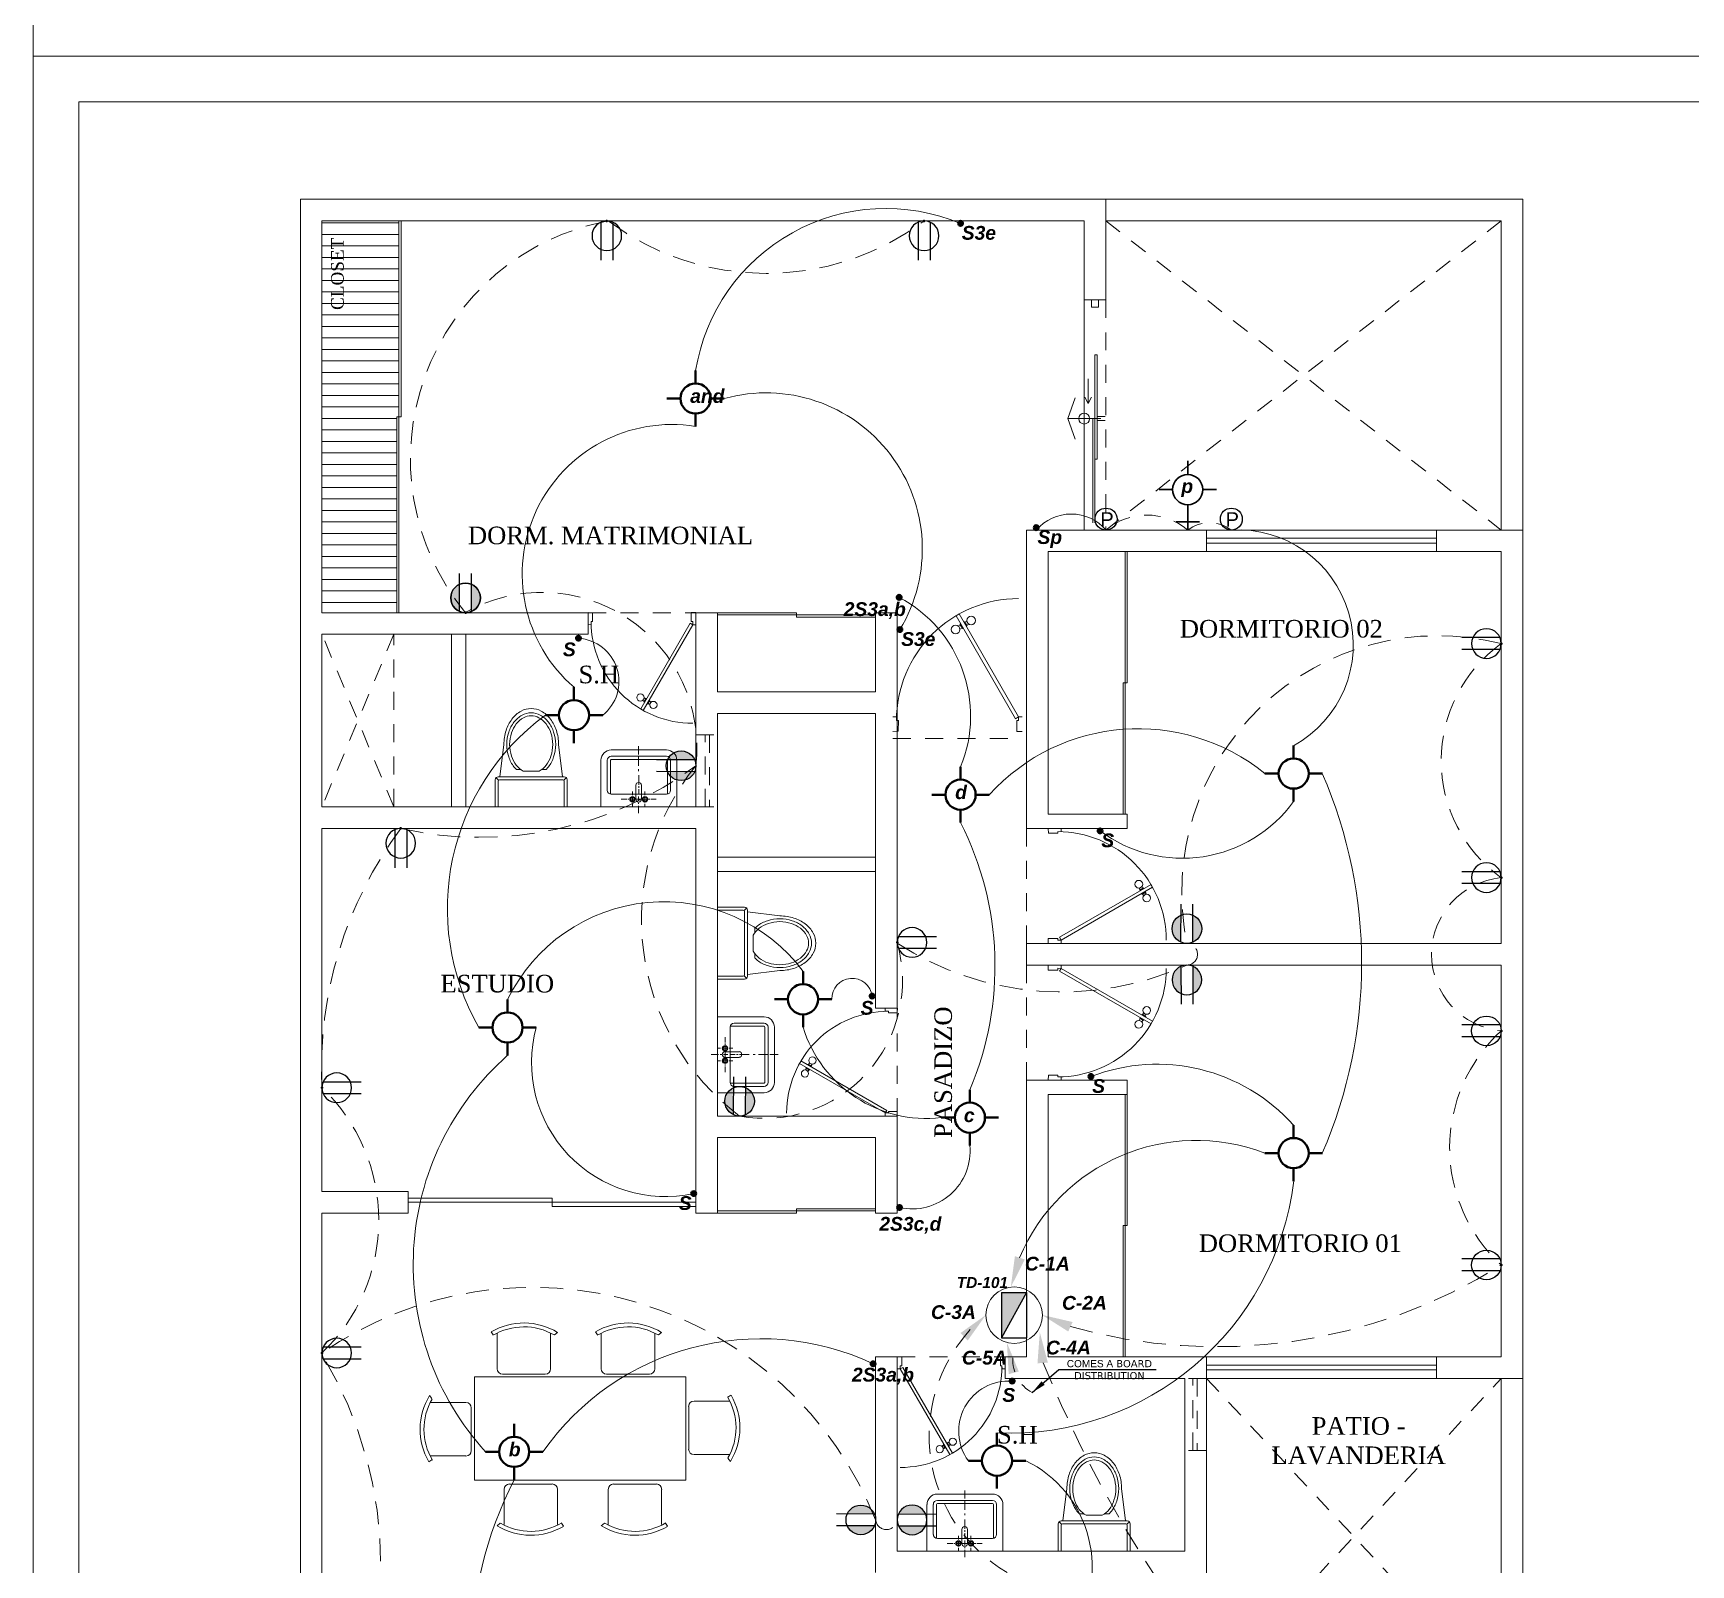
# Model space of a CAD drawing. Header units: millimetres. Extents: x -59 to 123, y 54 to 155.
# Drawn here: x -58.94 to -47.41, y 114.33 to 124.98 of the extents above; entities that cross this region are included whole.
import ezdxf

# ---------------------------------------------------------------- set-up
doc = ezdxf.new("R2010")
doc.units = ezdxf.units.MM
for name, pattern in [('CONTINUA', [0]), ('DASHED', [0.75, 0.5, -0.25]), ('HIDDEN', [9.525, 6.35, -3.175]), ('HIDDEN2', [0.1875, 0.125, -0.0625])]:
    doc.linetypes.add(name, pattern=pattern)
doc.layers.get('0').update_dxf_attribs({"lineweight": 9})
doc.layers.get('Defpoints').update_dxf_attribs({"lineweight": 0})
doc.layers.add('A-PROY', color=8, linetype='HIDDEN2')
doc.layers.add('A-TEX 010', color=7, linetype='Continuous')
for name, color, linetype, lineweight in [('C.EMPOTRADO EN PARED Y TECHO', 210, 'Continuous', 40), ('Centros de Luz', 150, 'Continuous', 30), ('desague', 4, 'Continuous', 60), ('DET-CORTE', 86, 'Continuous', 50), ('HP-Mobiliario', 251, 'Continuous', 0), ('mobiliario', 7, 'Continuous', 0), ('murobajo', 7, 'Continuous', 30), ('MUROS', 7, 'Continuous', 80), ('PUERTAS', 7, 'Continuous', 9), ('red tomacorrient', 21, 'Continuous', 40), ('red tomacorriente', 3, 'CONTINUA', 40), ('SANITARIOS', 7, 'Continuous', 5), ('TD', 132, 'Continuous', 25), ('TEXTO ELECTRICO', 140, 'Continuous', 25), ('VENTANA BAJA', 150, 'Continuous', 20), ('VENTANAS', 7, 'Continuous', 0), ('VIDRIO', 7, 'Continuous', 5)]:
    doc.layers.add(name, color=color, linetype=linetype, lineweight=lineweight)
doc.styles.add('david', font='arialbi.ttf', dxfattribs={"height": 0.05})
doc.styles.add('Ejes', font='arial.ttf', dxfattribs={"height": 0.2})
doc.styles.add('ROMANS', font='ROMANS.SHX', dxfattribs={"width": 1.35, "height": 0.29})
doc.styles.add('style4', font='verdanab.ttf', dxfattribs={"height": 0.1})
doc.styles.add('textcosan', font='verdana.ttf', dxfattribs={"height": 0.1})
doc.dimstyles.new('dimension horizontal', dxfattribs={"dimtxt": 0.08, "dimasz": 0.1, "dimexe": 0.15, "dimexo": 0.3, "dimgap": 0.01, "dimtad": 2, "dimtih": 1, "dimtoh": 1, "dimzin": 1, "dimtxsty": 'style4', "dimblk": 'ARCHTICK', "dimcen": 0.08, "dimadec": 0, "dimazin": 0, "dimtfac": 1, "dimtmove": 0, "dimatfit": 3, "dimfxl": 1, "dimarcsym": 0})

# ---------------------------------------------------------------- blocks, each defined once
blk = doc.blocks.new('A$C16406C30')
at = {"layer": 'HP-Mobiliario'}
for p, q in [((0.189, 0.5), (0, 0.5)), ((0.179, 0.48), (0, 0.48)), ((0.203, 0.494), (0.186, 0.477)), ((0.189, 0.03), (0.189, 0.47)), ((0.209, 0.02), (0.209, 0.48)), ((0.209, 0.468), (0.434, 0.44)), ((0.259, 0.322), (0.259, 0.353)), ((0.249, 0.194), (0.249, 0.306)), ((0.259, 0.147), (0.259, 0.178)), ((0, 0.02), (0.179, 0.02)), ((0, 0), (0.189, 0)), ((0.203, 0.006), (0.186, 0.023)), ((0.209, 0.032), (0.434, 0.06))]:
    blk.add_line(p, q, dxfattribs=at)
for points in [[(0.249, 0.306, -0.100268), (0.29, 0.354, -0.08725), (0.353, 0.387, -0.077598), (0.434, 0.4, -0.077598), (0.514, 0.387, -0.08725), (0.577, 0.354, -0.105601), (0.62, 0.303, -0.12364), (0.634, 0.25, -0.12364), (0.62, 0.197, -0.105601), (0.577, 0.146, -0.08725), (0.514, 0.113, -0.077598), (0.434, 0.1, -0.077598)], [(0.259, 0.353, -0.0362), (0.278, 0.37, -0.08725), (0.347, 0.406, -0.077598), (0.434, 0.42, -0.077598), (0.52, 0.406, -0.08725), (0.589, 0.37, -0.105601), (0.638, 0.313, -0.12364), (0.654, 0.25, -0.12364), (0.638, 0.187, -0.105601), (0.589, 0.13, -0.08725), (0.52, 0.094, -0.077598), (0.434, 0.08, -0.077598)], [(0.434, 0.44, -0.076393), (0.532, 0.425, -0.086437), (0.61, 0.384, -0.105872), (0.666, 0.32, -0.125404), (0.684, 0.25, -0.125404), (0.666, 0.18, -0.105872), (0.61, 0.116, -0.086437), (0.532, 0.075, -0.076393), (0.434, 0.06, -0.076393)], [(0.434, 0.1, -0.077598), (0.353, 0.113, -0.08725), (0.29, 0.146, -0.100268), (0.249, 0.194, -0.12364)], [(0.434, 0.08, -0.077598), (0.347, 0.094, -0.08725), (0.278, 0.13, -0.0362), (0.259, 0.147, -0.12364)]]:
    blk.add_lwpolyline(points, format="xyb", dxfattribs=at)
for centre, radius, start, end in [((0.179, 0.47), 0.01, 0, 90), ((0.189, 0.48), 0.02, 0, 90), ((0.179, 0.03), 0.01, 270, 0), ((0.189, 0.02), 0.02, 270, 0)]:
    blk.add_arc(centre, radius, start, end, dxfattribs=at)
blk = doc.blocks.new('A$C45F17A5E')
at = {"color": 250, "lineweight": 0}
for p, q in [((0.13, 0.259), (0.13, 0.203)), ((0.158, 0.259), (0.158, 0.203)), ((0.144, 0.229), (0.144, 0))]:
    blk.add_line(p, q, dxfattribs=at)
blk.add_lwpolyline([(0.288, 0.052), (0.144, 0), (0, 0.052)], dxfattribs=at)
blk.add_circle((0.144, 0.114), 0.0379, dxfattribs=at)
blk = doc.blocks.new('rf67')
at = {"layer": 'PUERTAS', "ltscale": 0.01}
for p, q in [((2984.409, 394.824), (2984.426, 394.825)), ((2984.41, 394.8), (2984.427, 394.801)), ((2984.425, 394.83), (2984.431, 394.83)), ((2984.427, 394.796), (2984.425, 394.83)), ((2984.427, 394.796), (2984.433, 394.796)), ((2984.462, 394.831), (2984.457, 394.831)), ((2984.464, 394.797), (2984.458, 394.797)), ((2984.464, 394.797), (2984.462, 394.831)), ((2984.479, 394.827), (2984.463, 394.826)), ((2984.48, 394.803), (2984.464, 394.802))]:
    blk.add_line(p, q, dxfattribs=at)
at = {"layer": 'PUERTAS', "ltscale": 0.075}
for p, q in [((2984.454, 394.896), (2984.429, 394.895)), ((2984.458, 394.069), (2984.429, 394.895)), ((2984.483, 394.07), (2984.454, 394.896)), ((2983.711, 394.48), (2983.733, 394.468)), ((2983.733, 394.468), (2983.722, 394.445)), ((2983.664, 394.391), (2983.698, 394.374)), ((2983.733, 394.439), (2983.698, 394.374)), ((2983.722, 394.445), (2983.733, 394.439)), ((2984.46, 394.053), (2984.425, 393.987)), ((2984.459, 393.969), (2984.425, 393.987)), ((2984.483, 394.07), (2984.458, 394.069)), ((2984.472, 394.047), (2984.46, 394.053)), ((2984.483, 394.07), (2984.472, 394.047)), ((2984.506, 394.058), (2984.483, 394.07))]:
    blk.add_line(p, q, dxfattribs=at)
at = {"layer": 'PUERTAS', "ltscale": 0.01}
for centre in [(2984.382, 394.812), (2984.507, 394.816)]:
    blk.add_circle(centre, 0.0302, dxfattribs=at)
blk.add_arc((2984.471, 394.048), 0.848, 61.9779, 152.0448, dxfattribs=at)
blk = doc.blocks.new('A$C5137030B')
at = {"layer": 'mobiliario'}
for p, q in [((0.51, 2.162), (0.525, 2.141)), ((0.551, 2.149), (0.551, 1.905)), ((0.923, 1.905), (0.923, 2.149)), ((0.95, 2.141), (0.971, 2.158)), ((0.383, 0.375), (0.383, 1.845)), ((0.383, 1.845), (1.101, 1.845)), ((0.588, 1.868), (0.886, 1.868)), ((1.101, 1.845), (1.101, 0.375)), ((0.083, 1.666), (0.066, 1.688)), ((0.319, 1.639), (0.075, 1.639)), ((1.12, 1.651), (1.12, 1.353)), ((1.402, 1.688), (1.157, 1.688)), ((1.415, 1.729), (1.393, 1.715)), ((0.356, 1.305), (0.356, 1.602)), ((1.157, 1.316), (1.402, 1.316)), ((1.393, 1.29), (1.41, 1.268)), ((0.062, 1.227), (0.083, 1.241)), ((0.075, 1.268), (0.319, 1.268)), ((0.083, 0.942), (0.066, 0.964)), ((1.12, 0.927), (1.12, 0.629)), ((1.402, 0.964), (1.157, 0.964)), ((1.415, 1.005), (1.393, 0.99)), ((0.319, 0.915), (0.075, 0.915)), ((0.356, 0.581), (0.356, 0.878)), ((1.157, 0.592), (1.402, 0.592)), ((0.062, 0.503), (0.083, 0.517)), ((0.075, 0.544), (0.319, 0.544)), ((1.393, 0.565), (1.41, 0.544)), ((1.101, 0.375), (0.383, 0.375)), ((0.896, 0.356), (0.598, 0.356)), ((0.561, 0.319), (0.561, 0.075)), ((0.933, 0.075), (0.933, 0.319)), ((0.535, 0.083), (0.513, 0.066)), ((0.974, 0.062), (0.959, 0.083))]:
    blk.add_line(p, q, dxfattribs=at)
for centre, radius, start, end in [((0.737, 1.776), 0.448, 58.5054, 120.4019), ((0.737, 1.776), 0.421, 60.0817, 120.6821), ((0.588, 1.905), 0.0372, 180, 270), ((0.886, 1.905), 0.0372, 270, 0), ((0.448, 1.454), 0.448, 148.5054, 210.4019), ((0.448, 1.454), 0.421, 150.0817, 210.6821), ((0.319, 1.602), 0.0372, 0, 90), ((1.157, 1.651), 0.0372, 90, 180), ((1.028, 1.502), 0.421, 330.0817, 30.6821), ((1.028, 1.502), 0.448, 328.5054, 30.4019), ((0.319, 1.305), 0.0372, 270, 0), ((1.157, 1.353), 0.0372, 180, 270), ((0.448, 0.729), 0.448, 148.5054, 210.4019), ((0.448, 0.729), 0.421, 150.0817, 210.6821), ((1.157, 0.927), 0.0372, 90, 180), ((1.028, 0.778), 0.421, 330.0817, 30.6821), ((1.028, 0.778), 0.448, 328.5054, 30.4019), ((0.319, 0.878), 0.0372, 0, 90), ((0.319, 0.581), 0.0372, 270, 0), ((1.157, 0.629), 0.0372, 180, 270), ((0.598, 0.319), 0.0372, 90, 180), ((0.896, 0.319), 0.0372, 0, 90), ((0.747, 0.448), 0.448, 238.5054, 300.4019), ((0.747, 0.448), 0.421, 240.0817, 300.6821)]:
    blk.add_arc(centre, radius, start, end, dxfattribs=at)
blk = doc.blocks.new('LAV-5')
for p, q in [((-0.264, 0), (-0.264, -0.324)), ((0, 0), (-0.264, 0)), ((-0.045, -0.022), (-0.045, 0.001)), ((-0.002, -0.008), (-0.002, 0.043)), ((0.264, 0), (0, 0)), ((0.042, -0.022), (0.042, 0.001)), ((0.264, -0.324), (0.264, 0)), ((-0.198, -0.089), (-0.198, -0.324)), ((-0.192, -0.088), (0.192, -0.088)), ((-0.085, -0.053), (-0.123, -0.053)), ((-0.07, -0.053), (-0.078, -0.053)), ((-0.026, -0.053), (-0.064, -0.053)), ((-0.045, -0.043), (-0.045, -0.031)), ((-0.045, -0.073), (-0.045, -0.043)), ((-0.045, -0.081), (-0.045, -0.106)), ((-0.002, -0.053), (-0.021, -0.053)), ((-0.021, -0.15), (-0.021, -0.053)), ((-0.002, -0.053), (-0.017, -0.053)), ((-0.002, -0.028), (-0.002, -0.02)), ((-0.002, -0.028), (-0.002, -0.02)), ((-0.002, -0.073), (-0.002, -0.041)), ((-0.002, -0.073), (-0.002, -0.041)), ((-0.002, -0.053), (0.018, -0.053)), ((-0.002, -0.053), (0.014, -0.053)), ((-0.001, -0.086), (-0.001, -0.124)), ((0.018, -0.053), (0.018, -0.15)), ((0.023, -0.053), (0.061, -0.053)), ((0.042, -0.043), (0.042, -0.031)), ((0.042, -0.073), (0.042, -0.043)), ((0.042, -0.081), (0.042, -0.106)), ((0.067, -0.053), (0.075, -0.053)), ((0.082, -0.053), (0.12, -0.053)), ((0.198, -0.324), (0.198, -0.089)), ((-0.22, -0.116), (-0.22, -0.324)), ((-0.001, -0.133), (-0.001, -0.145)), ((-0.001, -0.154), (-0.001, -0.22)), ((0.22, -0.324), (0.22, -0.116)), ((-0.192, -0.33), (0.192, -0.33)), ((-0.002, -0.249), (-0.002, -0.262)), ((-0.002, -0.286), (-0.002, -0.351)), ((-0.002, -0.329), (-0.002, -0.347)), ((-0.192, -0.352), (0.192, -0.352)), ((-0.192, -0.396), (0.192, -0.396)), ((-0.002, -0.365), (-0.002, -0.422))]:
    blk.add_line(p, q)
for centre, radius in [((-0.045, -0.053), 0.0188), ((-0.045, -0.053), 0.0137), ((0.042, -0.053), 0.0188), ((0.042, -0.053), 0.0137)]:
    blk.add_circle(centre, radius)
for centre, radius, start, end in [((-0.192, -0.116), 0.0278, 90, 180), ((-0.002, -0.053), 0.0197, 90, 180), ((-0.002, -0.053), 0.0197, 0, 90), ((0.192, -0.116), 0.0278, 0, 90), ((-0.002, -0.15), 0.0197, 180, 270), ((-0.002, -0.15), 0.0197, 270, 0), ((-0.192, -0.324), 0.0718, 180, 270), ((-0.192, -0.324), 0.0278, 180, 270), ((-0.192, -0.324), 0.00583, 180, 270), ((0.192, -0.324), 0.0718, 270, 0), ((0.192, -0.324), 0.0278, 270, 0), ((0.192, -0.324), 0.00583, 270, 0)]:
    blk.add_arc(centre, radius, start, end)
blk = doc.blocks.new('A$C430C04D8')
at = {"layer": 'mobiliario', "lineweight": 0}
h = blk.add_hatch(dxfattribs=at)
h.set_pattern_fill('_USER', color=256, scale=0.08, pattern_type=0)
h.set_pattern_definition([(360, (51.49472, 195.4258), (1e-17, 0.08), [])])
h.paths.add_polyline_path([(0.685, 17.488), (0.685, 18.85), (0.15, 18.85), (0.15, 16.125), (0.67, 16.125), (0.67, 17.488)])
at = {"lineweight": 0}
for p, q in [((5.45, 18.3), (5.45, 16.7)), ((1.05, 15.975), (1.05, 14.775)), ((1.15, 15.975), (1.15, 14.775)), ((2.9, 14.425), (4, 14.425)), ((2.9, 14.325), (4, 14.325))]:
    blk.add_line(p, q, dxfattribs=at)
for points in [[(5.478, 17.751), (5.478, 17.579)], [(5.502, 17.625), (5.478, 17.579), (5.455, 17.625)]]:
    blk.add_lwpolyline(points, dxfattribs=at)
at = {"layer": 'A-PROY', "lineweight": 0}
for p, q in [((5.6, 18.85), (8.35, 16.7)), ((8.35, 18.85), (5.6, 16.7)), ((5.6, 18.3), (5.6, 16.7)), ((2, 16.125), (2.75, 16.125)), ((0.65, 14.775), (0.15, 15.975)), ((0.65, 15.975), (0.15, 14.775)), ((2.75, 15.275), (2.9, 15.275)), ((2.814, 14.775), (2.814, 15.275)), ((2.845, 15.275), (2.845, 14.775)), ((4.119, 15.25), (5.019, 15.25)), ((2.75, 14.775), (2.9, 14.775)), ((2.75, 14.775), (2.9, 14.775)), ((5.05, 14.625), (5.05, 13.825)), ((5.05, 12.875), (5.05, 13.675)), ((4.15, 12.625), (4.15, 13.375)), ((4.15, 10.95), (4.9, 10.95)), ((6.3, 10.8), (6.15, 10.8)), ((6.3, 10.8), (6.15, 10.8)), ((6.205, 10.3), (6.205, 10.8)), ((6.236, 10.8), (6.236, 10.3)), ((6.3, 8.6), (8.35, 10.8)), ((6.3, 10.8), (8.35, 8.6)), ((6.3, 10.3), (6.15, 10.3))]:
    blk.add_line(p, q, dxfattribs=at)
blk.add_lwpolyline([(0.15, 14.775), (0.65, 14.775), (0.65, 15.975), (0.15, 15.975), (0.15, 14.775)], dxfattribs=at)
at = {"layer": 'HP-Mobiliario', "lineweight": 0}
blk.add_line((0.75, 16.125), (0.15, 16.125), dxfattribs=at)
blk.add_line((0.75, 16.125), (0.15, 16.125), dxfattribs=at)
at = {"layer": 'murobajo', "lineweight": 0}
for p, q in [((5.6, 19), (8.5, 19)), ((8.5, 16.7), (8.5, 19)), ((8.35, 18.85), (5.6, 18.85)), ((8.35, 16.7), (8.35, 18.85)), ((6.3, 16.7), (7.9, 16.7)), ((6.3, 16.55), (7.9, 16.55)), ((6.3, 10.95), (7.9, 10.95)), ((6.3, 10.8), (7.9, 10.8)), ((8.35, 10.8), (8.35, 8.6)), ((8.5, 10.8), (8.5, 8.6))]:
    blk.add_line(p, q, dxfattribs=at)
at = {"layer": 'MUROS', "lineweight": 0}
for p, q in [((5.6, 19), (0, 19)), ((0, 19), (0, 3.575)), ((5.6, 18.3), (5.6, 19)), ((5.45, 18.85), (0.15, 18.85)), ((0.15, 18.85), (0.15, 16.125)), ((5.45, 18.3), (5.45, 18.85)), ((5.45, 18.3), (5.6, 18.3)), ((5.05, 16.7), (5.05, 14.625)), ((5.05, 16.7), (6.3, 16.7)), ((6.3, 16.7), (6.3, 16.55)), ((7.9, 16.7), (8.5, 16.7)), ((8.5, 10.8), (8.5, 16.7)), ((5.2, 16.55), (5.2, 14.725)), ((5.2, 16.55), (6.3, 16.55)), ((0.15, 16.125), (2, 16.125)), ((2, 16.125), (2, 15.975)), ((2.75, 16.125), (2.75, 14.775)), ((2.9, 16.125), (2.9, 15.575)), ((4, 16.125), (4, 15.575)), ((4.15, 16.125), (4.15, 13.375)), ((0.15, 15.975), (2, 15.975)), ((2.9, 15.575), (4, 15.575)), ((2.9, 15.425), (4, 15.425)), ((2.9, 15.425), (2.9, 12.625)), ((4, 15.425), (4, 13.375)), ((0.15, 14.775), (2.75, 14.775)), ((0.15, 14.625), (0.15, 12.1)), ((0.15, 14.625), (2.75, 14.625)), ((2.75, 14.625), (2.75, 11.95)), ((5.05, 13.825), (5.05, 13.675)), ((8.35, 10.95), (8.35, 13.675)), ((4, 13.375), (4.15, 13.375)), ((5.05, 12.875), (5.75, 12.875)), ((2.9, 12.625), (4.15, 12.625)), ((4.15, 12.625), (4.15, 11.95)), ((2.9, 12.475), (4, 12.475)), ((0.75, 12.1), (0.15, 12.1)), ((0.75, 11.95), (0.75, 12.1)), ((0.15, 11.95), (0.15, 5.15)), ((0.75, 11.95), (0.15, 11.95)), ((2.9, 11.95), (2.75, 11.95)), ((4.15, 11.95), (4, 11.95)), ((4.15, 10.95), (4, 10.95)), ((6.3, 10.95), (5.2, 10.95)), ((6.3, 10.95), (5.65, 10.95)), ((6.3, 8.1), (6.3, 10.95)), ((4.9, 10.8), (6.15, 10.8)), ((6.15, 10.8), (6.15, 9.6)), ((7.9, 10.8), (8.5, 10.8)), ((8.35, 10.8), (8.5, 10.8)), ((4.15, 9.6), (6.15, 9.6))]:
    blk.add_line(p, q, dxfattribs=at)
at = {"layer": 'MUROS', "linetype": 'CONTINUA', "lineweight": 0}
for p, q in [((7.9, 16.55), (7.9, 16.7)), ((7.9, 16.55), (8.35, 16.55)), ((8.35, 13.825), (8.35, 16.55)), ((2.75, 16.125), (2.9, 16.125)), ((4.15, 16.125), (4, 16.125)), ((0.15, 15.975), (0.15, 14.775)), ((5.75, 14.725), (5.2, 14.725)), ((5.75, 14.625), (5.75, 14.725)), ((5.05, 14.625), (5.75, 14.625)), ((5.05, 13.825), (8.35, 13.825)), ((5.05, 13.675), (8.35, 13.675)), ((5.05, 12.875), (5.05, 10.95)), ((5.75, 12.875), (5.75, 12.775)), ((5.75, 12.775), (5.2, 12.775)), ((5.2, 10.95), (5.2, 12.775)), ((2.9, 11.95), (2.9, 12.475)), ((4, 12.475), (4, 11.95)), ((4, 10.95), (4, 9.45)), ((4.15, 10.95), (4.15, 9.6)), ((4.9, 10.8), (4.9, 10.95)), ((4.9, 10.95), (5.05, 10.95)), ((7.9, 10.8), (7.9, 10.95)), ((7.9, 10.95), (8.35, 10.95))]:
    blk.add_line(p, q, dxfattribs=at)
at = {"layer": 'VENTANA BAJA', "lineweight": 0}
for p, q in [((6.3, 16.643), (7.9, 16.643)), ((6.3, 16.61), (7.9, 16.61)), ((6.3, 10.893), (7.9, 10.893)), ((6.3, 10.86), (7.9, 10.86))]:
    blk.add_line(p, q, dxfattribs=at)
at = {"layer": 'VENTANAS', "lineweight": 0, "ltscale": 0.25}
blk.add_lwpolyline([(5.55, 18.3), (5.5, 18.3), (5.5, 18.25), (5.55, 18.25)], close=True, dxfattribs=at)
at = {"layer": 'VIDRIO', "lineweight": 0}
for p, q in [((0.685, 18.85), (0.685, 16.125)), ((0.7, 17.488), (0.7, 18.85)), ((5.525, 16.75), (5.525, 17.918)), ((5.54, 17.918), (5.525, 17.918)), ((5.525, 17.918), (5.525, 16.75)), ((5.54, 17.193), (5.54, 17.918)), ((0.685, 17.488), (0.67, 17.488)), ((0.67, 16.125), (0.67, 17.488)), ((0.7, 17.488), (0.685, 17.488)), ((5.51, 16.75), (5.51, 17.475)), ((5.525, 17.475), (5.51, 17.475)), ((5.525, 17.193), (5.54, 17.193)), ((5.735, 16.55), (5.735, 14.725)), ((5.75, 15.638), (5.75, 16.55)), ((3.45, 16.125), (2.9, 16.125)), ((2.9, 16.11), (4, 16.11)), ((3.45, 16.125), (3.45, 16.11)), ((3.45, 16.11), (3.45, 16.095)), ((4, 16.095), (3.45, 16.095)), ((5.735, 15.638), (5.72, 15.638)), ((5.72, 14.725), (5.72, 15.638)), ((5.75, 15.638), (5.735, 15.638)), ((5.735, 12.775), (5.735, 10.95)), ((5.75, 11.863), (5.75, 12.775)), ((1.75, 12.055), (0.75, 12.055)), ((0.75, 12.025), (2.75, 12.025)), ((1.75, 12.055), (1.75, 11.995)), ((2.75, 11.995), (1.75, 11.995)), ((2.9, 11.965), (4, 11.965)), ((3.45, 11.95), (2.9, 11.95)), ((3.45, 11.965), (3.45, 11.98)), ((4, 11.98), (3.45, 11.98)), ((3.45, 11.95), (3.45, 11.965)), ((5.735, 11.863), (5.72, 11.863)), ((5.72, 10.95), (5.72, 11.863)), ((5.75, 11.863), (5.735, 11.863))]:
    blk.add_line(p, q, dxfattribs=at)
at = {"lineweight": 0, "rotation": 270}
blk.add_blockref('A$C45F17A5E', (5.336, 17.619), dxfattribs=at)
at = {"layer": 'HP-Mobiliario', "lineweight": 0, "rotation": 90}
for p in [(1.855, 14.775), (5.77, 9.6)]:
    blk.add_blockref('A$C16406C30', p, dxfattribs=at)
at = {"layer": 'HP-Mobiliario', "lineweight": 0}
blk.add_blockref('A$C16406C30', (2.9, 13.577), dxfattribs=at)
at = {"layer": 'mobiliario', "lineweight": 0, "rotation": 90}
blk.add_blockref('A$C5137030B', (3.056, 9.71), dxfattribs=at)
at = {"layer": 'PUERTAS', "lineweight": 0}
for p, xscale, yscale, zscale, rotation in [((-2039.836, 1472.505), -0.8333333333377142, 0.8333333333377142, 0.8333333333377142, 152.0308016876202), ((-1548.271, 2192.584), 0.8888888888884962, 0.8888888888884962, 0.8888888888884962, 297.9691983123797), ((-1548.271, -2165.084), -0.8888888888884962, 0.8888888888884962, 0.8888888888884962, 242.0308016876203), ((1460.53, 2055.211), -0.8333333333377142, 0.8333333333377142, 0.8333333333377142, 62.03080168762018), ((2046.736, 1467.33), 0.8333333333362815, 0.8333333333362815, 0.8333333333362815, 207.9691983123797)]:
    blk.add_blockref('rf67', p, dxfattribs=dict(at, xscale=xscale, yscale=yscale, zscale=zscale, rotation=rotation))
at = {"layer": 'PUERTAS', "lineweight": 0, "rotation": 27.96919831237964}
blk.add_blockref('rf67', (-2446.084, -1732.355), dxfattribs=at)
at = {"layer": 'SANITARIOS', "linetype": 'Continuous', "lineweight": 0, "xscale": -1}
for p, rotation in [((2.354, 14.775), 180), ((2.9, 13.051), 90), ((4.621, 9.6), 180)]:
    blk.add_blockref('LAV-5', p, dxfattribs=dict(at, rotation=rotation))
at = {"layer": 'A-TEX 010', "lineweight": 0, "attachment_point": 2, "rotation": 90, "style": 'ROMANS'}
for s, insert, char_height in [('{\\fTimes New Roman|b0|i0|c0|p18;CLOSET}', (0.213, 18.482), 0.08813), ('{\\fTimes New Roman|b0|i0|c0|p18;PASADIZO}', (4.408, 12.93), 0.1224)]:
    blk.add_mtext(s, dxfattribs=dict(at, insert=insert, char_height=char_height))
at = {"layer": 'A-TEX 010', "lineweight": 0, "char_height": 0.1224, "attachment_point": 2, "style": 'ROMANS'}
for s, insert in [('{\\fTimes New Roman|b0|i0|c0|p18;DORM. MATRIMONIAL}', (2.156, 16.724)), ('{\\fTimes New Roman|b0|i0|c0|p18;DORMITORIO 02}', (6.821, 16.075)), ('{\\fTimes New Roman|b0|i0|c0|p18;S.H}', (2.075, 15.757)), ('{\\fTimes New Roman|b0|i0|c0|p18;ESTUDIO}', (1.369, 13.607)), ('{\\fTimes New Roman|b0|i0|c0|p18;DORMITORIO 01}', (6.953, 11.802)), ('{\\fTimes New Roman|b0|i0|c0|p18;PATIO - \\PLAVANDERIA}', (7.358, 10.531)), ('{\\fTimes New Roman|b0|i0|c0|p18;S.H}', (4.985, 10.47))]:
    blk.add_mtext(s, dxfattribs=dict(at, insert=insert))
blk = doc.blocks.new('rrllluuuuzzzz')
at = {"layer": 'C.EMPOTRADO EN PARED Y TECHO'}
for points in [[(0.199, 0.105), (0.199, 0.194)], [(0.094, 0), (0, 0)], [(0.305, 0), (0.399, 0)], [(0.199, -0.105), (0.199, -0.194)]]:
    blk.add_lwpolyline(points, dxfattribs=at)
blk.add_circle((0.199, 0), 0.105, dxfattribs=at)
blk = doc.blocks.new('A$C3BCF1C71')
at = {"lineweight": -3}
blk.add_hatch(color=256, dxfattribs=at).paths.add_polyline_path([(0.315, 0), (0, 0.175), (0, 0)])
for p, q in [((0, 0.175), (0.315, 0.175)), ((0, 0), (0, 0.175)), ((0, 0.175), (0.315, 0)), ((0.315, 0), (0.315, 0.175)), ((0, 0), (0.315, 0))]:
    blk.add_line(p, q, dxfattribs=at)
blk = doc.blocks.new('A$C79E72A3B')
at = {"linetype": 'ByBlock'}
blk.add_hatch(color=256, dxfattribs=at).paths.add_polyline_path([(0, 0.017, 1), (0.033, 0.017, 1)])
blk.add_circle((0.017, 0.017), 0.0166, dxfattribs=at)
blk = doc.blocks.new('_ArchTick')
at = {"color": 0, "linetype": 'ByBlock', "const_width": 0.15}
blk.add_lwpolyline([(-0.5, -0.5), (0.5, 0.5)], dxfattribs=at)
blk = doc.blocks.new('A$C00722B8B')
at = {"layer": 'Centros de Luz'}
for p, q in [((0, 0.105), (0, 0.199)), ((-0.199, 0), (-0.105, 0)), ((0.105, 0), (0.199, 0)), ((0, -0.105), (0, -0.281)), ((0, -0.224), (-0.081, -0.224)), ((0, -0.224), (0.081, -0.224))]:
    blk.add_line(p, q, dxfattribs=at)
at = {"layer": 'Centros de Luz', "lineweight": 30}
blk.add_circle((0, 0), 0.105, dxfattribs=at)
blk = doc.blocks.new('caja de paso')
at = {"lineweight": -3}
blk.add_circle((0, 0), 0.0763, dxfattribs=at)
at = {"style": 'Ejes'}
blk.add_text('P', height=0.1, dxfattribs=at).set_placement((-0.04, -0.052))
blk = doc.blocks.new('A$C264B7B54')
at = {"lineweight": -3}
for p, q in [((0.009, 0.144), (0.273, 0.144)), ((0.009, 0.061), (0.273, 0.061))]:
    blk.add_line(p, q, dxfattribs=at)
blk.add_circle((0.103, 0.103), 0.103, dxfattribs=at)
blk.add_point((0, 0.103))
blk = doc.blocks.new('T.C.A')
at = {"layer": 'red tomacorriente', "lineweight": -3}
h = blk.add_hatch(color=256, dxfattribs=at)
h.paths.add_polyline_path([(-0.041, -0.009, 0.297434), (-0.103, -0.103, 0.295983), (-0.042, -0.197)])
h.paths.add_polyline_path([(0.041, -0.197, 0.297434), (0.103, -0.103, 0.295983), (0.042, -0.009)])
for p, q in [((-0.041, -0.009), (-0.042, -0.273)), ((0.042, -0.009), (0.041, -0.273))]:
    blk.add_line(p, q, dxfattribs=at)
blk.add_circle((0, -0.103), 0.103, dxfattribs=at)

msp = doc.modelspace()

# ---------------------------------------------------------------- hatches: boundary and pattern name
at = {"layer": 'C.EMPOTRADO EN PARED Y TECHO', "lineweight": 5}
h = msp.add_hatch(color=256, dxfattribs=at)
edge = h.paths.add_edge_path()
edge.add_line((-52.0429, 116.4569), (-52.0788, 116.4693))
edge.add_spline(control_points=[(-52.0788, 116.4693), (-52.0987, 116.4006), (-52.1196, 116.3323), (-52.1405, 116.2639)], knot_values=[1.855835, 1.855835, 1.855835, 1.855835, 2.1488405, 2.1488405, 2.1488405, 2.1488405], degree=3, periodic=0)
edge.add_line((-52.1405, 116.2639), (-52.0429, 116.4569))
edge = h.paths.add_edge_path()
edge.add_spline(control_points=[(-52.1405, 116.2639), (-52.1196, 116.3323), (-52.0987, 116.4006), (-52.0788, 116.4693)], knot_values=[1.855835, 1.855835, 1.855835, 1.855835, 2.1488405, 2.1488405, 2.1488405, 2.1488405], degree=3, periodic=0)
edge.add_line((-52.0788, 116.4693), (-52.1115, 116.4805))
edge.add_line((-52.1115, 116.4805), (-52.1405, 116.2639))
at = {"layer": 'red tomacorrient', "linetype": 'DASHED', "lineweight": 5, "ltscale": 0.2}
h = msp.add_hatch(color=1, dxfattribs=at)
edge = h.paths.add_edge_path()
edge.add_line((-52.0849, 115.6777), (-52.1217, 115.6682))
edge.add_spline(control_points=[(-52.1217, 115.6682), (-52.1361, 115.7382), (-52.1515, 115.808), (-52.1669, 115.8778)], knot_values=[1.855835, 1.855835, 1.855835, 1.855835, 2.1488405, 2.1488405, 2.1488405, 2.1488405], degree=3, periodic=0)
edge.add_line((-52.1669, 115.8778), (-52.0849, 115.6777))
edge = h.paths.add_edge_path()
edge.add_spline(control_points=[(-52.1669, 115.8778), (-52.1515, 115.808), (-52.1361, 115.7382), (-52.1217, 115.6682)], knot_values=[1.855835, 1.855835, 1.855835, 1.855835, 2.1488405, 2.1488405, 2.1488405, 2.1488405], degree=3, periodic=0)
edge.add_line((-52.1217, 115.6682), (-52.1552, 115.6595))
edge.add_line((-52.1552, 115.6595), (-52.1669, 115.8778))
at = {"layer": 'red tomacorriente', "linetype": 'HIDDEN', "lineweight": 5, "ltscale": 0.025}
h = msp.add_hatch(color=256, dxfattribs=at)
edge = h.paths.add_edge_path()
edge.add_line((-52.4898, 115.9456), (-52.4638, 115.9179))
edge.add_spline(control_points=[(-52.4638, 115.9179), (-52.4142, 115.9694), (-52.3639, 116.0202), (-52.3136, 116.0709)], knot_values=[1.855835, 1.855835, 1.855835, 1.855835, 2.1488405, 2.1488405, 2.1488405, 2.1488405], degree=3, periodic=0)
edge.add_line((-52.3136, 116.0709), (-52.4898, 115.9456))
edge = h.paths.add_edge_path()
edge.add_spline(control_points=[(-52.3136, 116.0709), (-52.3639, 116.0202), (-52.4142, 115.9694), (-52.4638, 115.9179)], knot_values=[1.855835, 1.855835, 1.855835, 1.855835, 2.1488405, 2.1488405, 2.1488405, 2.1488405], degree=3, periodic=0)
edge.add_line((-52.4638, 115.9179), (-52.4401, 115.8927))
edge.add_line((-52.4401, 115.8927), (-52.3136, 116.0709))
h = msp.add_hatch(color=256, dxfattribs=at)
edge = h.paths.add_edge_path()
edge.add_line((-51.7408, 115.956), (-51.725, 115.9905))
edge.add_spline(control_points=[(-51.725, 115.9905), (-51.7915, 116.0169), (-51.8575, 116.0442), (-51.9236, 116.0715)], knot_values=[1.855835, 1.855835, 1.855835, 1.855835, 2.1488405, 2.1488405, 2.1488405, 2.1488405], degree=3, periodic=0)
edge.add_line((-51.9236, 116.0715), (-51.7408, 115.956))
edge = h.paths.add_edge_path()
edge.add_spline(control_points=[(-51.9236, 116.0715), (-51.8575, 116.0442), (-51.7915, 116.0169), (-51.725, 115.9905)], knot_values=[1.855835, 1.855835, 1.855835, 1.855835, 2.1488405, 2.1488405, 2.1488405, 2.1488405], degree=3, periodic=0)
edge.add_line((-51.725, 115.9905), (-51.7107, 116.022))
edge.add_line((-51.7107, 116.022), (-51.9236, 116.0715))
h = msp.add_hatch(color=256, dxfattribs=at)
edge = h.paths.add_edge_path()
edge.add_line((-51.9548, 115.735), (-51.9169, 115.7373))
edge.add_spline(control_points=[(-51.9169, 115.7373), (-51.9247, 115.8084), (-51.9315, 115.8795), (-51.9383, 115.9507)], knot_values=[1.855835, 1.855835, 1.855835, 1.855835, 2.1488405, 2.1488405, 2.1488405, 2.1488405], degree=3, periodic=0)
edge.add_line((-51.9383, 115.9507), (-51.9548, 115.735))
edge = h.paths.add_edge_path()
edge.add_spline(control_points=[(-51.9383, 115.9507), (-51.9315, 115.8795), (-51.9247, 115.8084), (-51.9169, 115.7373)], knot_values=[1.855835, 1.855835, 1.855835, 1.855835, 2.1488405, 2.1488405, 2.1488405, 2.1488405], degree=3, periodic=0)
edge.add_line((-51.9169, 115.7373), (-51.8823, 115.7394))
edge.add_line((-51.8823, 115.7394), (-51.9383, 115.9507))

# ---------------------------------------------------------------- linework, layer by layer
at = {"layer": 'C.EMPOTRADO EN PARED Y TECHO', "lineweight": 5}
for centre, radius, start, end in [((-53.0079, 122.425), 1.341, 67.24964, 170.86581), ((-53.8424, 121.3967), 1.0869, 329.00413, 105.47419), ((-51.7201, 121.3215), 0.3192, 40.64928, 139.35072), ((-53.3524, 120.2364), 0.9329, 337.72804, 62.10055), ((-55.1651, 120.477), 0.3004, 308.5161, 86.40997), ((-50.9472, 120.2017), 0.9547, 233.20539, 324.14213), ((-54.4564, 118.4966), 2.2062, 337.07711, 26.91643), ((-53.2441, 118.2709), 0.1411, 7.06379, 181.70463), ((-54.5408, 117.8256), 0.9318, 164.77274, 282.13345), ((-51.1229, 116.5398), 1.2748, 41.85382, 111.13842), ((-52.8265, 117.2125), 0.4038, 257.56152, 5.29425), ((-50.8499, 115.9501), 1.3347, 69.05717, 157.1737), ((-52.1476, 117.2374), 1.9882, 267.45419, 353.22397), ((-53.8812, 114.058), 1.8477, 64.89739, 144.95259), ((-52.1542, 115.2633), 0.3485, 86.10249, 216.19395), ((-52.3895, 114.3235), 0.8145, 323.84827, 64.31464), ((-53.1969, 113.6951), 2.6937, 152.82512, 207.17488)]:
    msp.add_arc(centre, radius, start, end, dxfattribs=at)
at = {"layer": 'C.EMPOTRADO EN PARED Y TECHO', "linetype": 'CONTINUA', "lineweight": 5}
for centre, radius, start, end in [((-54.4972, 121.2231), 1.0405, 80.8531, 229.17697), ((-50.5593, 120.7307), 0.8, 298.83679, 93.35466), ((-54.3891, 118.897), 1.6688, 126.29176, 209.69315), ((-51.2534, 118.7476), 1.4002, 51.02856, 137.74316), ((-53.0237, 118.5164), 3.323, 336.59949, 23.40051), ((-54.5521, 117.7364), 1.2085, 36.81178, 154.10853), ((-52.7269, 118.3342), 0.8966, 196.9374, 276.60171), ((-54.356, 116.4222), 1.9396, 131.42305, 222.21052)]:
    msp.add_arc(centre, radius, start, end, dxfattribs=at)
at = {"layer": 'Defpoints', "lineweight": 5, "ltscale": 0.5}
for points in [[(-58.9383, 124.826), (-14.6883, 124.826), (-14.6883, 154.6086), (-58.9383, 154.6086)], [(-58.9383, 95.0434), (-14.6883, 95.0434), (-14.6883, 124.826), (-58.9383, 124.826)]]:
    msp.add_lwpolyline(points, close=True, dxfattribs=at)
at = {"layer": 'DET-CORTE', "lineweight": 5, "ltscale": 0.5}
msp.add_lwpolyline([(-58.6204, 95.3613), (-15.0063, 95.3613), (-15.0063, 124.508), (-58.6204, 124.508)], close=True, dxfattribs=at)
at = {"layer": 'red tomacorrient', "linetype": 'HIDDEN', "lineweight": 5, "ltscale": 0.018}
for centre, radius, start, end in [((-51.194, 121.1947), 0.4389, 49.68797, 130.31203), ((-50.7585, 121.3289), 0.2513, 52.91519, 127.08481)]:
    msp.add_arc(centre, radius, start, end, dxfattribs=at)
at = {"layer": 'red tomacorrient', "color": 1, "linetype": 'DASHED', "lineweight": 5, "ltscale": 0.2}
msp.add_arc((-51.8696, 115.7583), 0.2574, 176.74044, 241.70782, dxfattribs=at)
at = {"layer": 'red tomacorriente', "linetype": 'HIDDEN', "lineweight": 5, "ltscale": 0.025}
for centre, radius, start, end in [((-54.6307, 122.0237), 1.6841, 100.59937, 219.41777), ((-53.8419, 125.1498), 1.8358, 233.2445, 306.77386), ((-55.401, 120.0178), 1.0786, 353.21571, 119.72767), ((-49.1685, 119.0115), 1.7832, 75.76709, 191.5515), ((-48.1446, 119.926), 1.0026, 125.72748, 234.27252), ((-55.8294, 121.9008), 2.508, 257.28353, 306.71652), ((-53.0017, 118.8193), 1.7064, 141.11681, 233.11957), ((-54.1285, 117.784), 2.8047, 143.44743, 182.70854), ((-48.6794, 118.5794), 0.5352, 95.42346, 264.57654), ((-53.8504, 118.395), 0.9568, 259.43925, 15.85995), ((-51.7837, 120.4227), 2.1056, 237.01453, 294.34813), ((-50.917, 118.5794), 0.075, 271.08464, 88.91536), ((-47.9855, 117.2327), 1.1031, 132.45219, 227.54781), ((-57.809, 116.7292), 1.274, 313.62385, 46.37615), ((-50.7096, 119.5761), 3.7265, 254.18617, 302.08673), ((-55.4677, 113.6922), 2.5711, 21.77115, 124.66326), ((-51.6055, 115.2293), 1.1023, 137.82803, 239.42133), ((-59.3248, 114.3378), 2.8029, 328.69351, 31.26658), ((-44.0515, 118.9128), 8.4796, 201.9923, 236.51385), ((-53.005, 114.6539), 0.0754, 186.1509, 353.8491)]:
    msp.add_arc(centre, radius, start, end, dxfattribs=at)
at = {"layer": 'TD', "lineweight": 5}
msp.add_circle((-52.1175, 116.0694), 0.1967, dxfattribs=at)

# ---------------------------------------------------------------- block references
at = {"lineweight": 0}
msp.add_blockref('rrllluuuuzzzz', (-54.5312, 122.4441), dxfattribs=at)
at = {"lineweight": 5}
for p in [(-55.3768, 120.242), (-50.3728, 119.8361), (-52.6886, 119.6891), (-53.784, 118.2667), (-55.8387, 118.0703), (-52.6238, 117.4435), (-50.3728, 117.1966), (-55.7927, 115.119), (-52.4354, 115.0575)]:
    msp.add_blockref('rrllluuuuzzzz', p, dxfattribs=at)
at = {"layer": 'C.EMPOTRADO EN PARED Y TECHO', "lineweight": 5, "xscale": -1, "rotation": 0.0001194124792647244}
for p in [(-52.4727, 123.6451), (-51.9464, 121.5292), (-52.8994, 121.0443), (-52.8942, 120.8204), (-55.1297, 120.7603), (-51.5025, 119.4205), (-53.0875, 118.2718), (-51.5661, 117.7122), (-54.3284, 116.8981), (-52.8969, 116.8016), (-53.0808, 115.7146), (-52.1139, 115.5944)]:
    msp.add_blockref('A$C79E72A3B', p, dxfattribs=at)
at = {"layer": 'C.EMPOTRADO EN PARED Y TECHO', "lineweight": 5}
for p in [(-51.4779, 121.6057), (-50.6069, 121.6057)]:
    msp.add_blockref('caja de paso', p, dxfattribs=at)
at = {"layer": 'Centros de Luz', "lineweight": 5}
msp.add_blockref('A$C00722B8B', (-50.91, 121.8108), dxfattribs=at)
at = {"layer": 'desague', "linetype": 'CONTINUA', "lineweight": 5}
msp.add_blockref('A$C430C04D8', (-57.08, 104.8294), dxfattribs=at)
at = {"layer": 'red tomacorriente', "linetype": 'HIDDEN', "lineweight": 5, "ltscale": 0.025, "xscale": -1}
for name, p, rotation in [('A$C264B7B54', (-54.8463, 123.6793), 90), ('A$C264B7B54', (-52.6404, 123.6793), 90), ('A$C264B7B54', (-56.0343, 120.9545), 270), ('A$C264B7B54', (-56.2789, 119.4543), 90), ('A$C264B7B54', (-52.9301, 118.7649), 180), ('A$C264B7B54', (-56.9299, 117.7541), 180), ('A$C264B7B54', (-56.9299, 115.9096), 180), ('T.C.A', (-52.93, 114.6458), 90)]:
    msp.add_blockref(name, p, dxfattribs=dict(at, rotation=rotation))
at = {"layer": 'red tomacorriente', "linetype": 'HIDDEN', "lineweight": 5, "ltscale": 0.025}
for name, p, rotation in [('T.C.A', (-55.9317, 120.9544), 180), ('T.C.A', (-54.33, 119.8904), 270), ('T.C.A', (-50.9156, 118.6544), 180), ('A$C264B7B54', (-48.7301, 118.1492), 180), ('T.C.A', (-54.0258, 117.4544), 180), ('A$C264B7B54', (-48.7301, 116.5215), 180), ('T.C.A', (-53.08, 114.6458), 270)]:
    msp.add_blockref(name, p, dxfattribs=dict(at, rotation=rotation))
at = {"layer": 'red tomacorriente', "linetype": 'HIDDEN', "lineweight": 5, "ltscale": 0.025, "xscale": -1}
for name, p in [('A$C264B7B54', (-48.7301, 120.6373)), ('A$C264B7B54', (-48.7301, 119.0095)), ('T.C.A', (-50.9156, 118.5044))]:
    msp.add_blockref(name, p, dxfattribs=at)
at = {"layer": 'TD', "lineweight": 5, "rotation": 270}
msp.add_blockref('A$C3BCF1C71', (-52.205, 116.2269), dxfattribs=at)

# ---------------------------------------------------------------- texts
at = {"lineweight": 5, "insert": (-51.4546, 115.6232), "char_height": 0.05, "width": 1.799767, "attachment_point": 8, "rotation": 359.99999, "style": 'textcosan'}
msp.add_mtext('{\\fArial|b0|i0|c0|p34;COMES\\fArial|b0|i0|c204|p34; A} BOARD\\PDISTRIBUTION', dxfattribs=at)
at = {"layer": 'C.EMPOTRADO EN PARED Y TECHO', "lineweight": 5, "style": 'david'}
for s, height, p in [('S3e', 0.09573, (-52.481, 123.5485)), ('and', 0.09573, (-54.3695, 122.4135)), ('Sp', 0.09573, (-51.9547, 121.4326)), ('2S3a,b', 0.09573, (-53.3017, 120.9317)), ('S3e', 0.09573, (-52.9025, 120.7237)), ('S', 0.0957, (-55.2546, 120.652)), ('d', 0.0957, (-52.5269, 119.6585)), ('S', 0.0957, (-51.5108, 119.3239)), ('S', 0.0957, (-53.1845, 118.1592)), ('S', 0.0957, (-51.5744, 117.6156)), ('c', 0.0957, (-52.4665, 117.4124)), ('S', 0.0957, (-54.449, 116.8015)), ('2S3c,d', 0.09573, (-53.0541, 116.657)), ('C-1A', 0.09573, (-52.0423, 116.3799)), ('2S3a,b', 0.09573, (-53.2444, 115.6081)), ('S', 0.0957, (-52.1991, 115.4671)), ('b', 0.0957, (-55.6309, 115.0884))]:
    msp.add_text(s, height=height, dxfattribs=at).set_placement(p)
at = {"layer": 'red tomacorrient', "color": 1, "linetype": 'DASHED', "lineweight": 5, "ltscale": 0.2, "style": 'david'}
msp.add_text('C-5A', height=0.09573, dxfattribs=at).set_placement((-52.4796, 115.7262))
at = {"layer": 'red tomacorriente', "linetype": 'HIDDEN', "lineweight": 5, "ltscale": 0.025, "style": 'david'}
for s, p in [('C-2A', (-51.7843, 116.1073)), ('C-3A', (-52.6951, 116.043)), ('C-4A', (-51.8957, 115.7965))]:
    msp.add_text(s, height=0.09573, dxfattribs=at).set_placement(p)
at = {"layer": 'TD', "lineweight": 5, "style": 'david'}
msp.add_text('TD-101', height=0.07658, dxfattribs=at).set_placement((-52.5162, 116.2583))
at = {"layer": 'TEXTO ELECTRICO', "lineweight": 5, "style": 'david'}
msp.add_text('p', height=0.0957, dxfattribs=at).set_placement((-50.9543, 121.7871))

# ---------------------------------------------------------------- leaders
at = {"lineweight": 5}
msp.add_leader([(-51.9916, 115.5316), (-51.8068, 115.6916), (-51.1304, 115.6916)], dimstyle='dimension horizontal', dxfattribs=at)

doc.saveas('drawing.dxf')
